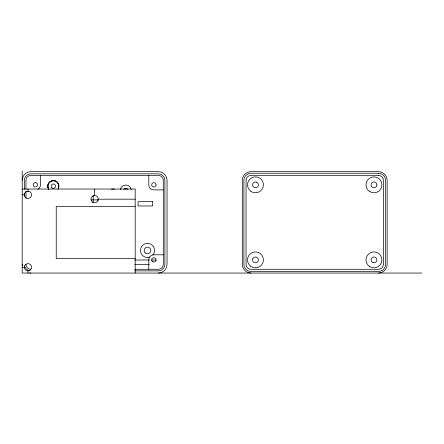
<?xml version="1.0" encoding="UTF-8"?>
<svg xmlns="http://www.w3.org/2000/svg" width="444" height="444" viewBox="0 0 444 444"><rect width="100%" height="100%" fill="white"/><g stroke="black" fill="none" stroke-linecap="round" stroke-linejoin="round"><path stroke-width="0.67" d="M98.074 200.277L98.168 198.407A3.619 3.619 0 0 0 94.8 195.56L92.968 195.959M22.2 189.039L135.187 189.039L135.187 273.054M163.287 189.904L153.729 189.904A4.923 4.923 0 0 1 148.801 184.982L148.801 175.419M22.2 194.833L24.387 194.833M98.229 199.178L135.187 199.178M91.087 199.9L98.146 199.9M135.187 206.421L56.238 206.421L56.238 258.569L135.187 258.569M163.287 254.801L153.729 254.801A4.923 4.923 0 0 0 148.801 259.729L148.801 269.286M134.698 260.018L149.256 260.018M151.337 260.018L156.188 260.018M134.698 264.363L149.256 264.363M22.2 267.26L24.403 267.26M134.81 269.286L158.364 269.286A4.923 4.923 0 0 0 163.287 264.363L163.287 180.347A4.923 4.923 0 0 0 158.364 175.419L30.891 175.419A4.923 4.923 0 0 0 25.968 180.347L25.968 189.222M134.81 270.879L158.364 270.879A6.516 6.516 0 0 0 164.879 264.363L164.879 180.347A6.516 6.516 0 0 0 158.364 173.826L30.891 173.826A6.516 6.516 0 0 0 24.37 180.347L24.37 189.299M421.8 273.054L22.2 273.054L22.2 170.946M92.668 202.225L93.523 202.625M48.779 189.161C43.839 181.269 58.075 176.74 58.813 185.797C57.792 191.025 58.752 187.99 58.813 185.797C58.697 183.366 56.782 181.269 54.434 180.764C49.772 179.626 45.96 185.525 48.846 189.316A5.506 5.506 0 0 1 49.667 182.046A5.506 5.506 0 0 1 56.987 182.012A5.506 5.506 0 0 1 57.864 189.283M125.769 188.312L125.769 189.399M94.628 189.039L94.628 195.576M93.179 195.882L93.179 202.464M40.454 175.419L40.454 184.982A4.923 4.923 0 0 1 37.99 189.249M27.994 189.039L27.994 191.225M27.994 270.851L27.994 273.054M25.968 191.286L25.968 198.252M24.37 193.429L24.37 196.187M22.2 180.347A8.691 8.691 0 0 1 30.891 171.656L158.364 171.656A8.691 8.691 0 0 1 167.055 180.347L167.055 264.363A8.691 8.691 0 0 1 158.364 273.054M30.891 273.054A8.691 8.691 0 0 1 29.759 272.977M22.272 265.495A8.691 8.691 0 0 1 22.2 264.363M123.887 189.399A2.17 2.17 0 0 1 127.65 189.399M120.352 189.533A5.506 5.506 0 0 1 131.191 189.527M98.246 199.35A3.619 3.619 0 0 1 91.087 199.95L91.009 199.006A3.619 3.619 0 0 1 93.856 195.638M29.204 270.657A6.516 6.516 0 0 1 24.598 266.05M250.988 273.054A8.691 8.691 0 0 1 242.296 264.363L242.296 180.347A8.691 8.691 0 0 1 250.988 171.656L378.46 171.656A8.691 8.691 0 0 1 387.151 180.347L387.151 264.363A8.691 8.691 0 0 1 378.46 273.054M30.891 269.286A4.923 4.923 0 0 1 25.968 264.363M111.494 189.144A7.098 7.098 0 0 1 114.569 189.277M149.85 257.154A7.098 7.098 0 0 1 140.404 250.377A7.098 7.098 0 0 1 150.005 243.812A7.098 7.098 0 0 1 152.886 255.078M24.426 266.655L24.387 267.599A3.619 3.619 0 0 0 27.389 270.829L28.333 270.862A3.619 3.619 0 0 0 28.599 263.686L27.656 263.653A3.619 3.619 0 0 0 24.426 266.655M156.044 184.76L155.988 185.32A2.17 2.17 0 0 1 153.574 186.991A2.17 2.17 0 0 1 151.704 184.726A2.17 2.17 0 0 1 153.796 182.667L154.357 182.717A2.17 2.17 0 0 1 156.044 184.76M376.862 184.965L376.734 185.709A2.897 2.897 0 0 1 372.011 186.974A2.897 2.897 0 0 1 372.86 182.162A2.897 2.897 0 0 1 376.862 184.965M252.775 258.824L252.597 259.562A2.897 2.897 0 0 0 255.927 262.731L256.649 262.521A2.897 2.897 0 0 0 257.476 257.775A2.897 2.897 0 0 0 252.775 258.824M35.526 182.667L34.959 182.706A2.17 2.17 0 0 0 33.211 184.693L33.25 185.259A2.17 2.17 0 0 0 35.62 186.996A2.17 2.17 0 0 0 37.551 184.787A2.17 2.17 0 0 0 35.526 182.667M28.1 191.214L27.162 191.309A3.619 3.619 0 0 0 24.376 194.722L24.47 195.665A3.619 3.619 0 0 0 27.889 198.451L28.827 198.357A3.619 3.619 0 0 0 28.1 191.214M378.46 173.249L250.988 173.249A7.098 7.098 0 0 0 243.889 180.347L243.889 264.363A7.098 7.098 0 0 0 250.988 271.462L378.46 271.462A7.098 7.098 0 0 0 385.559 264.363L385.559 180.347A7.098 7.098 0 0 0 378.46 173.249M378.46 175.419L250.988 175.419A4.923 4.923 0 0 0 246.065 180.347L246.065 264.363A4.923 4.923 0 0 0 250.988 269.286L378.46 269.286A4.923 4.923 0 0 0 383.383 264.363L383.383 180.347A4.923 4.923 0 0 0 378.46 175.419M152.57 201.637L138.084 201.637L138.084 205.983L152.57 205.983L152.57 201.637M373.737 262.759L372.999 262.598A2.897 2.897 0 0 1 371.822 257.931A2.897 2.897 0 0 1 376.584 258.63L376.817 259.352A2.897 2.897 0 0 1 373.737 262.759M256.754 182.234L256.038 181.996A2.897 2.897 0 0 0 252.586 185.031L252.736 185.775A2.897 2.897 0 0 0 257.392 187.013A2.897 2.897 0 0 0 256.754 182.234M52.087 187.912A2.17 2.17 0 0 0 55.506 186.341A2.17 2.17 0 0 0 52.436 184.166A2.17 2.17 0 0 0 52.087 187.912M145.194 252.858A3.33 3.33 0 0 0 150.732 251.249A3.33 3.33 0 0 0 146.57 247.258A3.33 3.33 0 0 0 145.194 252.858M250.694 191.209A7.964 7.964 0 0 0 263.386 185.797A7.964 7.964 0 0 0 252.353 177.506A7.964 7.964 0 0 0 250.694 191.209M250.677 266.228A7.964 7.964 0 0 0 263.386 260.85A7.964 7.964 0 0 0 252.37 252.536A7.964 7.964 0 0 0 250.677 266.228M369.558 266.505A7.964 7.964 0 0 0 381.918 260.378A7.964 7.964 0 0 0 370.435 252.73A7.964 7.964 0 0 0 369.558 266.505M369.985 191.736A7.964 7.964 0 0 0 381.934 184.837A7.964 7.964 0 0 0 369.985 177.939A7.964 7.964 0 0 0 369.985 191.736M152.786 261.755A2.17 2.17 0 0 0 156.044 259.873A2.17 2.17 0 0 0 152.786 257.992A2.17 2.17 0 0 0 152.786 261.755"/></g></svg>
